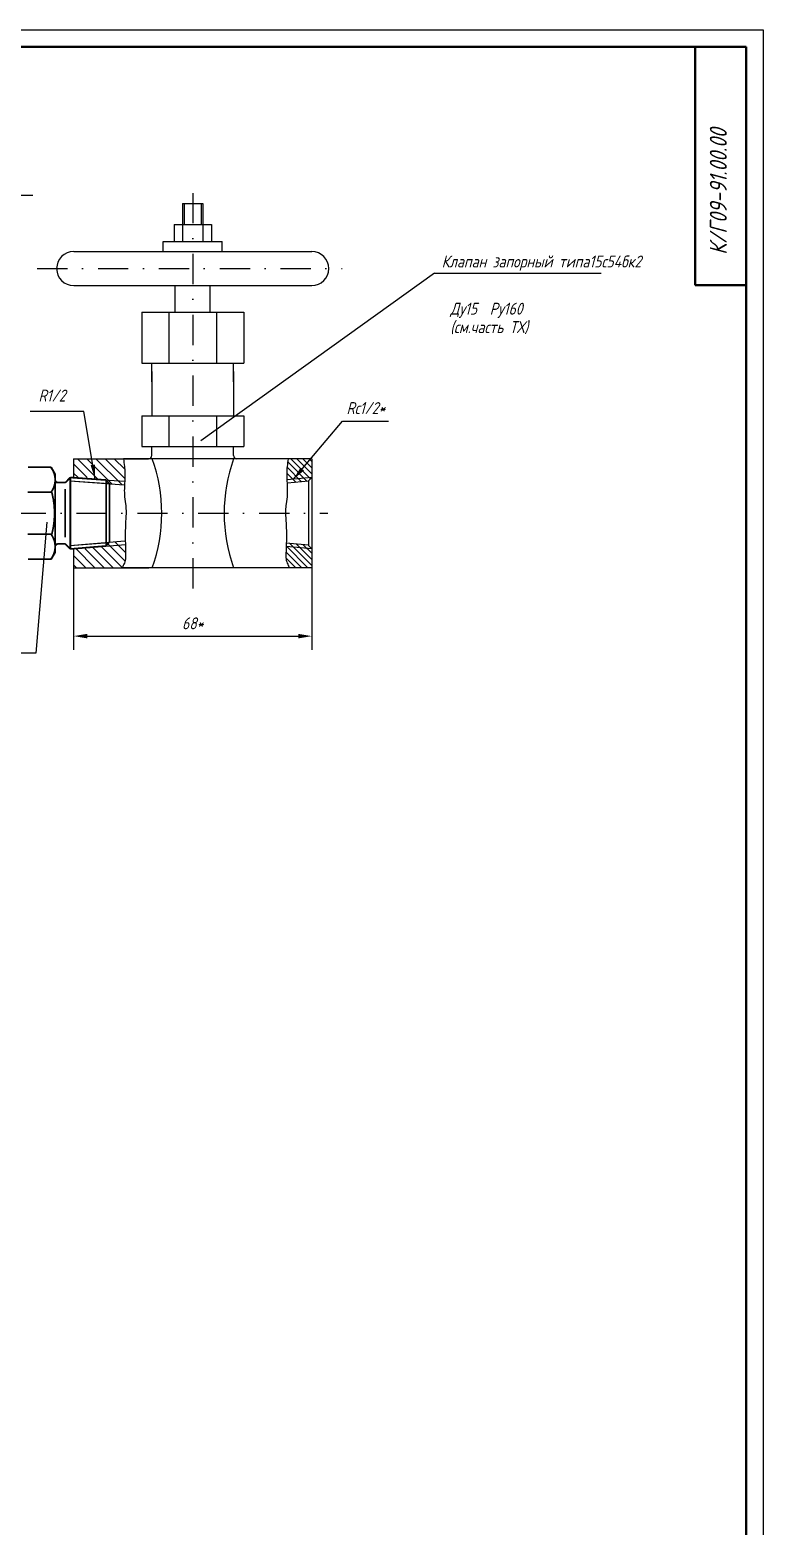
# Model space of a CAD drawing. Header units: inches. Extents: x 1065 to 7392, y 1020 to 3127.
# Drawn here: x 5828 to 6043.5, y 1421.3 to 1860.9 of the extents above; entities that cross this region are included whole.
import ezdxf

# ---------------------------------------------------------------- set-up
doc = ezdxf.new("R2010")
doc.units = ezdxf.units.IN
doc.header["$LTSCALE"] = 0.7
doc.header["$MEASUREMENT"] = 0
doc.linetypes.add('DASHDOT', pattern=[25.4, 12.7, -6.35, 0, -6.35])
doc.styles.get("Standard").update_dxf_attribs({"font": 'romand.shx', "width": 0.8, "oblique": 15, "height": 3.5})
doc.dimstyles.get("Standard").update_dxf_attribs({"dimtxt": 3.5, "dimasz": 4, "dimexe": 4, "dimexo": 0, "dimgap": 2, "dimtad": 1, "dimdec": 0, "dimdsep": 46, "dimtxsty": 'Standard', "dimcen": 0.09, "dimadec": 0, "dimazin": 0, "dimtfac": 1, "dimtdec": 0, "dimtmove": 0, "dimatfit": 3, "dimfxl": 0, "dimtolj": 1, "dimtzin": 0, "dimlwd": 25, "dimlwe": 25, "dimarcsym": 0})

# ---------------------------------------------------------------- blocks, each defined once
blk = doc.blocks.new('*D391')
at = {"color": 0, "lineweight": 25}
for p, q in [((5840.89, 1702.86), (5840.89, 1678.76)), ((5910.89, 1702.86), (5910.89, 1678.76)), ((5844.89, 1682.76), (5906.89, 1682.76))]:
    blk.add_line(p, q, dxfattribs=at)
for points in [[(5844.89, 1683.42), (5844.89, 1682.09), (5840.89, 1682.76)], [(5906.89, 1683.42), (5906.89, 1682.09), (5910.89, 1682.76)]]:
    blk.add_solid(points, dxfattribs=at)
at = {"layer": 'DEFPOINTS', "color": 0, "lineweight": 25}
for p in [(5840.89, 1702.86), (5910.89, 1702.86), (5910.89, 1682.76)]:
    blk.add_point(p, dxfattribs=at)
at = {"color": 0, "lineweight": 25, "insert": (5875.89, 1686.51), "char_height": 3.5, "attachment_point": 5}
blk.add_mtext('\\A1;68*', dxfattribs=at)

msp = doc.modelspace()

# ---------------------------------------------------------------- linework, layer by layer
for p, q in [((5449.5, 1860.86), (6043.5, 1860.86)), ((6043.5, 1860.86), (6043.5, 1019.86)), ((5794.42, 1812.3), (5828.93, 1812.3)), ((5872.89, 1809.87), (5878.89, 1809.87)), ((5872.89, 1809.87), (5872.89, 1798.73)), ((5873.39, 1809.87), (5873.39, 1803.73)), ((5878.39, 1809.87), (5878.39, 1803.73)), ((5878.89, 1809.87), (5878.89, 1798.73)), ((5870.39, 1803.73), (5881.39, 1803.73)), ((5870.39, 1803.73), (5870.39, 1798.73)), ((5881.39, 1803.73), (5881.39, 1798.73)), ((5867.22, 1798.73), (5884.56, 1798.73)), ((5867.22, 1795.73), (5867.22, 1798.73)), ((5884.56, 1795.73), (5884.56, 1798.73)), ((5840.9, 1795.73), (5910.87, 1795.73)), ((5946.92, 1789.44), (5995.95, 1789.44)), ((5840.9, 1785.73), (5910.87, 1785.73)), ((5870.76, 1777.95), (5870.76, 1785.73)), ((5881.02, 1777.95), (5881.02, 1785.73)), ((5860.89, 1777.95), (5890.89, 1777.95)), ((5860.89, 1762.95), (5890.89, 1762.95)), ((5863.89, 1757.5), (5863.89, 1762.95)), ((5887.89, 1757.5), (5887.89, 1762.95)), ((5863.89, 1760.54), (5863.89, 1747.5)), ((5887.89, 1760.54), (5887.89, 1747.5)), ((5843.91, 1748.73), (5828.16, 1748.73)), ((5847.18, 1728.85), (5843.91, 1748.73)), ((5860.89, 1747.5), (5890.89, 1747.5)), ((5905.52, 1728.85), (5919.86, 1745.9)), ((5919.86, 1745.9), (5933.41, 1745.9)), ((5860.89, 1738.5), (5890.89, 1738.5)), ((5863.89, 1735.86), (5863.89, 1738.5)), ((5887.89, 1735.86), (5887.89, 1738.5)), ((5840.89, 1734.86), (5862.89, 1734.86)), ((5910.89, 1734.86), (5855.51, 1734.86)), ((5835.42, 1718.86), (5835.42, 1730.45)), ((5835.42, 1727.86), (5838.42, 1727.86)), ((5838.42, 1727.86), (5839.94, 1729.38)), ((5838.42, 1727.86), (5838.42, 1727.8)), ((5839.79, 1728.37), (5855.78, 1727.24)), ((5839.85, 1728.37), (5851.32, 1727.56)), ((5840.88, 1729.3), (5855.88, 1728.24)), ((5850.39, 1728.62), (5851.32, 1727.56)), ((5910.89, 1729.36), (5903.58, 1728.66)), ((5909.89, 1728.26), (5903.7, 1727.67)), ((5910.89, 1729.36), (5909.89, 1728.36)), ((5909.89, 1728.36), (5909.89, 1709.31)), ((5851.42, 1727.44), (5851.42, 1710.46)), ((5835.42, 1718.86), (5835.42, 1707.26)), ((5839.78, 1709.35), (5855.98, 1710.71)), ((5839.84, 1709.35), (5851.3, 1710.31)), ((5850.38, 1709.23), (5851.3, 1710.31)), ((5909.89, 1709.46), (5903.37, 1710.11)), ((5835.42, 1709.86), (5838.42, 1709.86)), ((5835.42, 1707.26), (5835.42, 1709.07)), ((5838.42, 1709.86), (5839.94, 1708.33)), ((5840.89, 1708.44), (5856.1, 1709.71)), ((5910.89, 1708.36), (5903.34, 1709.11)), ((5910.89, 1708.36), (5909.89, 1709.36)), ((5840.89, 1702.86), (5862.95, 1702.86)), ((5910.89, 1702.86), (5855.13, 1702.86))]:
    msp.add_line(p, q)
at = {"lineweight": 50}
for p, q in [((5469.5, 1855.86), (6038.5, 1855.86)), ((6023.5, 1855.86), (6023.5, 1785.86)), ((6038.5, 1855.86), (6038.5, 1024.86)), ((6023.5, 1785.86), (6038.5, 1785.86))]:
    msp.add_line(p, q, dxfattribs=at)
at = {"linetype": 'DASHDOT'}
for p, q in [((5875.89, 1812.94), (5875.89, 1694.01)), ((5830.19, 1790.73), (5919.81, 1790.73)), ((5752.35, 1718.86), (5915.61, 1718.86))]:
    msp.add_line(p, q, dxfattribs=at)
at = {"lineweight": 25}
for p, q in [((5946.89, 1789.43), (5878.31, 1740.17)), ((5833.05, 1716.22), (5829.76, 1677.74)), ((5829.76, 1677.74), (5819.66, 1677.74))]:
    msp.add_line(p, q, dxfattribs=at)
at = {"linetype": 'Continuous'}
for p, q in [((5860.89, 1777.95), (5860.89, 1762.95)), ((5868.89, 1777.95), (5868.89, 1762.95)), ((5882.89, 1777.95), (5882.89, 1762.95)), ((5890.89, 1777.95), (5890.89, 1762.95)), ((5860.89, 1747.5), (5860.89, 1738.5)), ((5868.89, 1747.5), (5868.89, 1738.5)), ((5882.89, 1747.5), (5882.89, 1738.5)), ((5890.89, 1747.5), (5890.89, 1738.5)), ((5840.89, 1734.86), (5840.89, 1729.36)), ((5910.89, 1734.86), (5910.89, 1702.86)), ((5910.89, 1734.86), (5910.89, 1702.86)), ((5835.42, 1730.45), (5835.42, 1718.86)), ((5850.42, 1728.62), (5850.42, 1718.86)), ((5850.42, 1728.59), (5850.42, 1709.24)), ((5835.42, 1707.26), (5835.42, 1718.86)), ((5850.42, 1709.24), (5850.42, 1718.86)), ((5840.89, 1708.36), (5840.89, 1702.86))]:
    msp.add_line(p, q, dxfattribs=at)
at = {"color": 0}
for p, q in [((5844.87, 1729.36), (5840.89, 1733.34)), ((5848.14, 1728.78), (5842.07, 1734.86)), ((5852.12, 1727.5), (5844.76, 1734.86)), ((5855.02, 1727.29), (5847.46, 1734.86)), ((5855.91, 1729.09), (5850.15, 1734.86)), ((5855.91, 1731.79), (5852.84, 1734.86)), ((5907.88, 1728.07), (5903.6, 1732.35)), ((5909.52, 1728.22), (5903.8, 1733.94)), ((5910.54, 1729.01), (5904.69, 1734.86)), ((5910.89, 1730.45), (5906.48, 1734.86)), ((5910.89, 1732.25), (5908.28, 1734.86)), ((5910.89, 1734.04), (5910.07, 1734.86)), ((5842.18, 1729.36), (5840.89, 1730.65)), ((5906.24, 1727.91), (5903.53, 1730.63)), ((5856.01, 1704.75), (5850.51, 1710.25)), ((5856.17, 1707.28), (5853, 1710.46)), ((5910.89, 1703.51), (5904.38, 1710.01)), ((5844.43, 1702.86), (5840.89, 1706.4)), ((5847.13, 1702.86), (5841.63, 1708.36)), ((5849.82, 1702.86), (5844.32, 1708.36)), ((5852.52, 1702.86), (5846.47, 1708.91)), ((5855.16, 1702.9), (5848.95, 1709.11)), ((5907.95, 1702.86), (5903.29, 1707.52)), ((5906.15, 1702.86), (5903.29, 1705.72)), ((5909.74, 1702.86), (5903.33, 1709.27)), ((5910.89, 1705.31), (5906.38, 1709.81)), ((5910.89, 1707.1), (5908.38, 1709.61)), ((5841.74, 1702.86), (5840.89, 1703.71)), ((5904.36, 1702.86), (5904.29, 1702.93))]:
    msp.add_line(p, q, dxfattribs=at)
at = {"const_width": 0.5}
for points in [[(5827.52, 1732.36), (5834.32, 1732.36)], [(5835.42, 1730.45), (5834.32, 1732.36)], [(5835.42, 1730.45), (5835.42, 1718.86)], [(5836.42, 1727.86), (5838.21, 1727.86)], [(5838.57, 1728), (5839.92, 1729.36)], [(5839.92, 1729.37), (5850.42, 1728.62)], [(5839.92, 1729.36), (5839.92, 1718.86)], [(5850.39, 1728.62), (5851.42, 1727.44)], [(5850.42, 1728.62), (5850.42, 1718.87)], [(5851.42, 1727.44), (5851.42, 1710.46)], [(5827.37, 1725.04), (5834.47, 1725.04)], [(5838.42, 1725.97), (5838.42, 1718.86)], [(5835.42, 1707.26), (5835.42, 1718.86)], [(5838.42, 1711.74), (5838.42, 1718.86)], [(5839.92, 1708.36), (5839.92, 1718.86)], [(5850.42, 1709.24), (5850.42, 1718.85)], [(5827.37, 1712.67), (5834.47, 1712.67)], [(5836.42, 1709.86), (5838.21, 1709.86)], [(5836.42, 1709.86), (5838.21, 1709.86)], [(5850.38, 1709.23), (5851.42, 1710.46)], [(5850.38, 1709.23), (5851.3, 1710.31)], [(5827.52, 1705.36), (5834.32, 1705.36)], [(5827.52, 1705.36), (5834.32, 1705.36)], [(5835.42, 1707.26), (5834.32, 1705.36)], [(5835.42, 1707.26), (5834.32, 1705.36)], [(5835.42, 1709.07), (5835.42, 1707.26)], [(5838.57, 1709.71), (5839.92, 1708.36)], [(5838.57, 1709.71), (5839.92, 1708.36)], [(5839.92, 1708.36), (5850.42, 1709.24)]]:
    msp.add_lwpolyline(points, dxfattribs=at)
for points in [[(5834.26, 1725.04, 0.337742), (5834.17, 1732.36, 0.337742)], [(5835.42, 1728.86, 0.414214), (5836.42, 1727.86, 0.414214)], [(5838.21, 1727.86, 0.198912), (5838.57, 1728, 0.198912)], [(5835.28, 1718.86, 0.065251), (5834.47, 1725.04, 0.065251)], [(5835.28, 1718.86, -0.065251), (5834.47, 1712.67, -0.065251)], [(5834.26, 1712.67, -0.337742), (5834.17, 1705.36, -0.337742)], [(5835.42, 1708.86, -0.414214), (5836.42, 1709.86, -0.414214)], [(5836.42, 1709.86, 0.414214), (5835.42, 1708.86, 0.414214)], [(5838.21, 1709.86, -0.198912), (5838.57, 1709.71, -0.198912)], [(5838.57, 1709.71, 0.198912), (5838.21, 1709.86, 0.198912)]]:
    msp.add_lwpolyline(points, format="xyb", dxfattribs=at)
for points in [[(5855.51, 1734.86, -0.010158), (5855.83, 1732.62, -0.030036), (5855.93, 1731, -0.013798), (5855.82, 1726.65, 0.026226), (5855.81, 1724.36, 0.02831), (5856.11, 1721.66, -0.037565), (5856.29, 1719.62, -0.018986), (5856.24, 1717.61, 0.008915), (5856.05, 1713.34, 0.019358), (5856.09, 1709.94, -0.01613), (5856.17, 1705.87, -0.103314), (5855.8, 1704.19, -0.018147), (5855.13, 1702.86)], [(5903.95, 1734.86, 0.010158), (5903.63, 1732.62, 0.030036), (5903.53, 1731, 0.013798), (5903.64, 1726.65, -0.026226), (5903.64, 1724.36, -0.02831), (5903.35, 1721.66, 0.037565), (5903.17, 1719.62, 0.018986), (5903.22, 1717.61, -0.008915), (5903.41, 1713.34, -0.019358), (5903.37, 1709.94, 0.01613), (5903.29, 1705.87, 0.103314), (5903.66, 1704.19, 0.018147), (5904.32, 1702.86)]]:
    msp.add_lwpolyline(points, format="xyb")
for centre, radius, start, end in [((5840.9, 1790.73), 5, 90, 270), ((5910.87, 1790.73), 5, 270, 90), ((5862.89, 1735.86), 1, 270, 0), ((5819.38, 1718.86), 47.39, 340.267, 19.733), ((5932.52, 1718.86), 47.39, 160.267, 199.733), ((5888.89, 1735.86), 1, 180, 270), ((5829.42, 1709.07), 6.03, 321.9873, 0)]:
    msp.add_arc(centre, radius, start, end)
for points in [[(5847.17, 1733.19), (5845.85, 1732.97), (5847.16, 1729.13)], [(5908.57, 1731.43), (5907.55, 1732.29), (5905.48, 1728.79)]]:
    msp.add_solid(points)
at = {"layer": 'DEFPOINTS', "color": 0, "linetype": 'ByBlock'}
for p in [(5875.89, 1809.87), (5835.9, 1790.73), (5915.87, 1790.73), (5835.42, 1728.01), (5850.32, 1727.63), (5851.32, 1727.56), (5851.32, 1727.56), (5850.3, 1710.23), (5851.3, 1710.31), (5851.3, 1710.31), (5835.42, 1709.7), (5840.89, 1702.86), (5910.89, 1702.86)]:
    msp.add_point(p, dxfattribs=at)

# ---------------------------------------------------------------- texts
at = {"lineweight": 35, "insert": (6027.84, 1794.78), "char_height": 5, "width": 116.2188, "attachment_point": 1, "rotation": 90}
msp.add_mtext('К/Г09-91.00.00 ', dxfattribs=at)
at = {"lineweight": 25, "char_height": 3.5, "attachment_point": 1}
for s, insert, width in [('Клапан запорный типа15с54бк2', (5949.05, 1794.58), 70.9958), ('Ду15  Ру160', (5951.57, 1780.71), 41.1648), ('(см.часть ТХ)', (5951.57, 1775.3), 43.7185), ('R1/2', (5830.56, 1755.18), 32.719), ('Rс1/2*', (5921.08, 1751.51), 32.719)]:
    msp.add_mtext(s, dxfattribs=dict(at, insert=insert, width=width))

# ---------------------------------------------------------------- dimensions: what is measured, and where the dimension line sits
at = {"lineweight": 25}
dim = msp.add_linear_dim(base=(5910.89, 1682.76), p1=(5840.89, 1702.86), p2=(5910.89, 1702.86), text='68*', dimstyle='Standard', dxfattribs=at)
dim.commit()
dim.dimension.update_dxf_attribs({"geometry": '*D391', "text_midpoint": (5875.89, 1686.51)})

doc.saveas('drawing.dxf')
